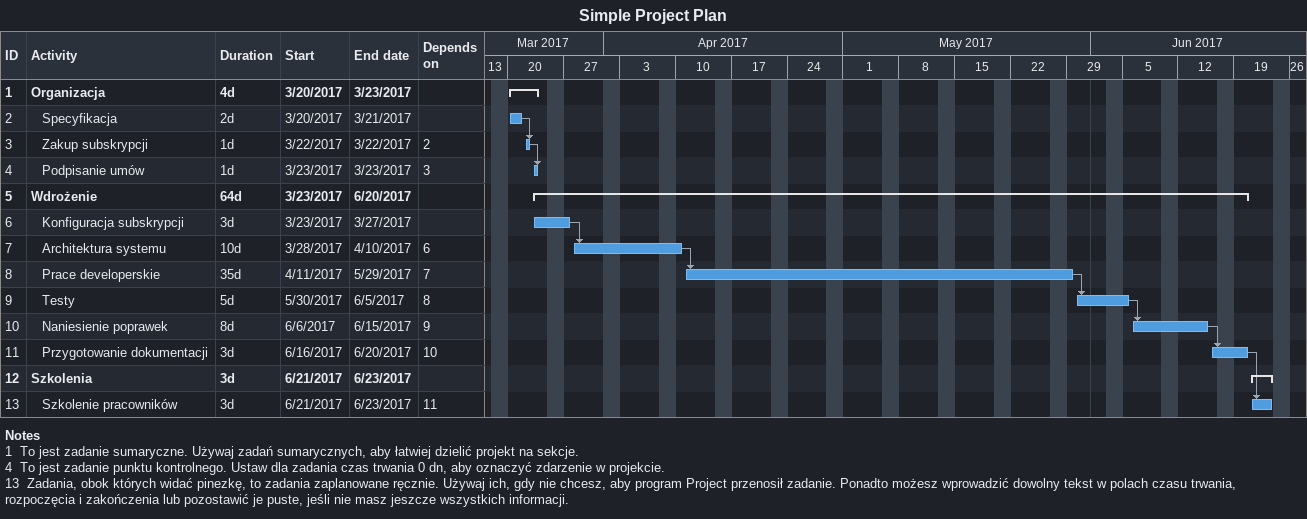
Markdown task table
Simple Project Plan

| ID | Level | Task | Duration | Start | Finish | Predecessors |
|---|---|---|---|---|---|---|
| 1 | 1 | **Organizacja** | 4d | 2017-03-20 | 2017-03-23 |  |
| 2 | 2 | Specyfikacja | 2d | 2017-03-20 | 2017-03-21 |  |
| 3 | 2 | Zakup subskrypcji | 1d | 2017-03-22 | 2017-03-22 | 2 |
| 4 | 2 | Podpisanie umów | 1d | 2017-03-23 | 2017-03-23 | 3 |
| 5 | 1 | **Wdrożenie** | 64d | 2017-03-23 | 2017-06-20 |  |
| 6 | 2 | Konfiguracja subskrypcji | 3d | 2017-03-23 | 2017-03-27 |  |
| 7 | 2 | Architektura systemu | 10d | 2017-03-28 | 2017-04-10 | 6 |
| 8 | 2 | Prace developerskie | 35d | 2017-04-11 | 2017-05-29 | 7 |
| 9 | 2 | Testy | 5d | 2017-05-30 | 2017-06-05 | 8 |
| 10 | 2 | Naniesienie poprawek | 8d | 2017-06-06 | 2017-06-15 | 9 |
| 11 | 2 | Przygotowanie dokumentacji | 3d | 2017-06-16 | 2017-06-20 | 10 |
| 12 | 1 | **Szkolenia** | 3d | 2017-06-21 | 2017-06-23 |  |
| 13 | 2 | Szkolenie pracowników | 3d | 2017-06-21 | 2017-06-23 | 11 |

Notes
- 1: To jest zadanie sumaryczne. Używaj zadań sumarycznych, aby łatwiej dzielić projekt na sekcje.
- 4: To jest zadanie punktu kontrolnego. Ustaw dla zadania czas trwania 0 dn, aby oznaczyć zdarzenie w projekcie.
- 13: Zadania, obok których widać pinezkę, to zadania zaplanowane ręcznie. Używaj ich, gdy nie chcesz, aby program Project przenosił zadanie. Ponadto możesz wprowadzić dowolny tekst w polach czasu trwania, rozpoczęcia i zakończenia lub pozostawić je puste, jeśli nie masz jeszcze wszystkich informacji.
